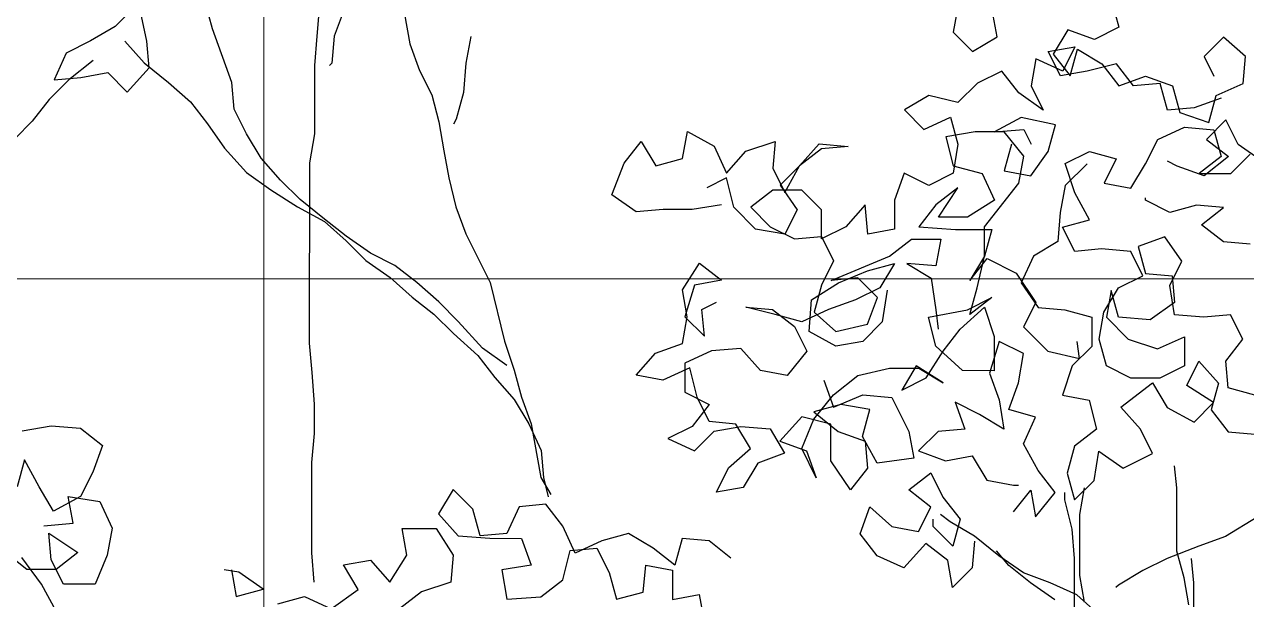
# Model space of a CAD drawing. Header units: millimetres. Extents: x 684983 to 685377, y 990360 to 990509.
# Drawn here: x 685187.835 to 685188.559, y 990423.848 to 990424.189 of the extents above; entities that cross this region are included whole.
import ezdxf

# ---------------------------------------------------------------- set-up
doc = ezdxf.new("R2010")
doc.units = ezdxf.units.MM
doc.layers.add('grid', color=8, linetype='Continuous', lineweight=9)
doc.layers.add('TEAK', color=7, linetype='Continuous')

# ---------------------------------------------------------------- blocks, each defined once
blk = doc.blocks.new('A$C25655A80')
at = {"color": 62}
for p, q in [((-0.21365, 1.84109), (-0.20982, 1.81994)), ((-0.31747, 1.83542), (-0.32613, 1.82677)), ((-0.31364, 1.82099), (-0.31651, 1.83445)), ((-0.28768, 1.82578), (-0.29055, 1.83635)), ((-0.24635, 1.82285), (-0.24537, 1.83535)), ((-0.23576, 1.83342), (-0.23962, 1.82285)), ((0.00649, 1.83512), (0.00455, 1.82455)), ((0.02186, 1.82261), (0.01994, 1.83318)), ((0.06705, 1.83699), (0.06992, 1.82641)), ((-0.32613, 1.82677), (-0.33575, 1.82101)), ((-0.28001, 1.80462), (-0.28768, 1.82578)), ((-0.24732, 1.81132), (-0.24635, 1.82285)), ((-0.23962, 1.82285), (-0.24059, 1.81227)), ((-0.18579, 1.8228), (-0.18772, 1.81223)), ((0.00455, 1.82455), (0.01224, 1.81685)), ((0.04974, 1.82547), (0.04396, 1.81586)), ((0.06031, 1.82161), (0.04974, 1.82547)), ((0.06992, 1.82641), (0.06031, 1.82161)), ((-0.33575, 1.82101), (-0.34537, 1.81622)), ((-0.32229, 1.821), (-0.31461, 1.81234)), ((-0.31269, 1.81042), (-0.31364, 1.82099)), ((-0.20982, 1.81994), (-0.20599, 1.80936)), ((0.01224, 1.81685), (0.02186, 1.82261)), ((0.04204, 1.81682), (0.05261, 1.81874)), ((0.05261, 1.81874), (0.0478, 1.80913)), ((0.11126, 1.82253), (0.10356, 1.81484)), ((0.1199, 1.81483), (0.11126, 1.82253)), ((-0.34537, 1.81622), (-0.35018, 1.80565)), ((-0.3348, 1.81332), (-0.34442, 1.80564)), ((0.03723, 1.81394), (0.0353, 1.80337)), ((0.0478, 1.80913), (0.03723, 1.81394)), ((0.04684, 1.8072), (0.04204, 1.81682)), ((0.04396, 1.81586), (0.05068, 1.8072)), ((0.05068, 1.8072), (0.05357, 1.81777)), ((0.05357, 1.81777), (0.06318, 1.812)), ((0.10356, 1.81484), (0.1074, 1.80715)), ((0.11893, 1.80426), (0.1199, 1.81483)), ((-0.33961, 1.8066), (-0.32903, 1.80851)), ((-0.32903, 1.80851), (-0.32135, 1.80081)), ((-0.32135, 1.80081), (-0.31269, 1.81042)), ((-0.31461, 1.81234), (-0.305, 1.80464)), ((-0.24734, 1.7844), (-0.24732, 1.81132)), ((-0.24059, 1.81227), (-0.24155, 1.81131)), ((-0.20599, 1.80936), (-0.20119, 1.79974)), ((-0.18772, 1.81223), (-0.18869, 1.80069)), ((0.02377, 1.80915), (0.01415, 1.80435)), ((0.03049, 1.80049), (0.02377, 1.80915)), ((0.05741, 1.80912), (0.04684, 1.8072)), ((0.06895, 1.81199), (0.05741, 1.80912)), ((0.06318, 1.812), (0.0699, 1.80334)), ((0.07567, 1.80333), (0.06895, 1.81199)), ((-0.34442, 1.80564), (-0.35211, 1.79796)), ((-0.35018, 1.80565), (-0.33961, 1.8066)), ((-0.305, 1.80464), (-0.29636, 1.79694)), ((-0.27906, 1.79404), (-0.28001, 1.80462)), ((0.01415, 1.80435), (0.00645, 1.79667)), ((0.0353, 1.80337), (0.04009, 1.79375)), ((0.0699, 1.80334), (0.08048, 1.80717)), ((0.08625, 1.80428), (0.07567, 1.80333)), ((0.08048, 1.80717), (0.09105, 1.80332)), ((0.08912, 1.79371), (0.08625, 1.80428)), ((0.10835, 1.79946), (0.11893, 1.80426)), ((-0.20119, 1.79974), (-0.19831, 1.78916)), ((-0.18869, 1.80069), (-0.19158, 1.79012)), ((-0.00508, 1.79956), (-0.0147, 1.7938)), ((0.00645, 1.79667), (-0.00508, 1.79956)), ((0.04009, 1.79375), (0.03049, 1.80049)), ((0.09105, 1.80332), (0.09393, 1.79274)), ((0.10546, 1.78889), (0.10835, 1.79946)), ((-0.35211, 1.79796), (-0.35885, 1.78931)), ((-0.29636, 1.79694), (-0.28964, 1.78829)), ((-0.27426, 1.78443), (-0.27906, 1.79404)), ((-0.0147, 1.7938), (-0.00702, 1.78611)), ((0.0997, 1.79466), (0.08912, 1.79371)), ((0.11027, 1.7985), (0.0997, 1.79466)), ((-0.35885, 1.78931), (-0.36559, 1.78259)), ((-0.19831, 1.78916), (-0.1964, 1.77763)), ((-0.19158, 1.79012), (-0.19255, 1.7882)), ((-0.00702, 1.78611), (0.00356, 1.7909)), ((0.00356, 1.7909), (0.00644, 1.78033)), ((0.03144, 1.79088), (0.02086, 1.78512)), ((0.0449, 1.78798), (0.03144, 1.79088)), ((0.09393, 1.79274), (0.10546, 1.78889)), ((0.11219, 1.78984), (0.10449, 1.78216)), ((0.11699, 1.78022), (0.11219, 1.78984)), ((-0.28964, 1.78829), (-0.28292, 1.77867)), ((-0.2685, 1.77481), (-0.27426, 1.78443)), ((-0.24928, 1.77287), (-0.24734, 1.7844)), ((-0.1022, 1.77466), (-0.10026, 1.78523)), ((-0.10026, 1.78523), (-0.08969, 1.77945)), ((0.01317, 1.78513), (0.00163, 1.78321)), ((0.02471, 1.78512), (0.01317, 1.78513)), ((0.02086, 1.78512), (0.0324, 1.78607)), ((0.03239, 1.7755), (0.02471, 1.78512)), ((0.0324, 1.78607), (0.03528, 1.7803)), ((0.042, 1.77741), (0.0449, 1.78798)), ((0.08526, 1.78218), (0.09584, 1.78697)), ((0.09584, 1.78697), (0.10738, 1.786)), ((0.10738, 1.786), (0.11025, 1.77542)), ((-0.12527, 1.77276), (-0.11853, 1.7814)), ((-0.11853, 1.7814), (-0.11277, 1.77178)), ((-0.08969, 1.77945), (-0.0849, 1.76887)), ((-0.0772, 1.77752), (-0.06566, 1.78135)), ((-0.06566, 1.78135), (-0.06663, 1.77078)), ((-0.05606, 1.77173), (-0.04836, 1.78038)), ((-0.04836, 1.78038), (-0.03682, 1.7794)), ((-0.03682, 1.7794), (-0.0474, 1.77845)), ((0.00163, 1.78321), (0.00451, 1.77168)), ((0.00644, 1.78033), (0.0045, 1.76879)), ((0.02758, 1.78031), (0.02469, 1.76973)), ((0.08045, 1.77257), (0.08526, 1.78218)), ((0.10449, 1.78216), (0.11314, 1.77542)), ((0.12659, 1.77349), (0.11699, 1.78022)), ((-0.28292, 1.77867), (-0.27427, 1.76905)), ((-0.26082, 1.76615), (-0.2685, 1.77481)), ((-0.1964, 1.77763), (-0.19449, 1.76705)), ((-0.11277, 1.77178), (-0.1022, 1.77466)), ((-0.0849, 1.76887), (-0.0772, 1.77752)), ((-0.0474, 1.77845), (-0.05606, 1.77173)), ((0.03045, 1.76492), (0.03239, 1.7755)), ((0.03526, 1.7678), (0.042, 1.77741)), ((0.04873, 1.7726), (0.05834, 1.77739)), ((0.05834, 1.77739), (0.06892, 1.7745)), ((0.06892, 1.7745), (0.0641, 1.76489)), ((0.11025, 1.77542), (0.10159, 1.7687)), ((0.11314, 1.77542), (0.10352, 1.76774)), ((0.11409, 1.76869), (0.12179, 1.77637)), ((-0.24934, 1.70173), (-0.24928, 1.77287)), ((-0.13009, 1.76026), (-0.12527, 1.77276)), ((-0.06663, 1.77078), (-0.06183, 1.76116)), ((-0.05606, 1.77173), (-0.06375, 1.76405)), ((-0.06183, 1.76116), (-0.05606, 1.77173)), ((0.00451, 1.77168), (0.01604, 1.76878)), ((0.02469, 1.76973), (0.03526, 1.7678)), ((0.05738, 1.77259), (0.04872, 1.76394)), ((0.05256, 1.76106), (0.04873, 1.7726)), ((0.07467, 1.76296), (0.08045, 1.77257)), ((0.09295, 1.77159), (0.0891, 1.77352)), ((0.10352, 1.76774), (0.09295, 1.77159)), ((-0.27427, 1.76905), (-0.26467, 1.76231)), ((-0.25314, 1.75845), (-0.26082, 1.76615)), ((-0.19449, 1.76705), (-0.19161, 1.75551)), ((-0.0849, 1.76695), (-0.09259, 1.76311)), ((-0.08203, 1.75541), (-0.0849, 1.76695)), ((-0.01472, 1.76881), (-0.01858, 1.75824)), ((-0.00511, 1.76399), (-0.01472, 1.76881)), ((0.0045, 1.76879), (-0.00511, 1.76399)), ((0.01604, 1.76878), (0.02084, 1.7582)), ((0.01698, 1.74763), (0.03045, 1.76492)), ((0.0641, 1.76489), (0.07467, 1.76296)), ((0.10159, 1.7687), (0.11409, 1.76869)), ((-0.26467, 1.76231), (-0.2541, 1.75557)), ((-0.12048, 1.75353), (-0.13009, 1.76026)), ((-0.06664, 1.76213), (-0.0753, 1.75541)), ((-0.0551, 1.76212), (-0.06664, 1.76213)), ((-0.06375, 1.76405), (-0.05703, 1.75443)), ((-0.04742, 1.75442), (-0.0551, 1.76212)), ((0.00642, 1.76302), (-0.00224, 1.7563)), ((-0.00128, 1.75149), (0.00642, 1.76302)), ((0.04872, 1.76394), (0.04679, 1.75337)), ((0.05832, 1.75048), (0.05256, 1.76106)), ((-0.2541, 1.75557), (-0.24353, 1.74979)), ((-0.24353, 1.75075), (-0.25314, 1.75845)), ((-0.19161, 1.75551), (-0.18778, 1.74494)), ((-0.08683, 1.75638), (-0.09837, 1.75447)), ((-0.07338, 1.74675), (-0.08203, 1.75541)), ((-0.0753, 1.75541), (-0.06761, 1.74771)), ((-0.03012, 1.75633), (-0.03781, 1.74768)), ((-0.02916, 1.74479), (-0.03012, 1.75633)), ((-0.01858, 1.75824), (-0.01859, 1.7467)), ((-0.00224, 1.7563), (-0.00897, 1.74766)), ((0.02084, 1.7582), (0.01025, 1.75148)), ((0.08044, 1.75815), (0.08044, 1.75911)), ((0.09004, 1.75333), (0.08044, 1.75815)), ((0.10062, 1.75621), (0.09004, 1.75333)), ((0.1112, 1.75524), (0.10062, 1.75621)), ((0.10254, 1.74851), (0.1112, 1.75524)), ((-0.23488, 1.74402), (-0.24353, 1.75075)), ((-0.10991, 1.75448), (-0.12048, 1.75353)), ((-0.09837, 1.75447), (-0.10991, 1.75448)), ((-0.05703, 1.75443), (-0.06185, 1.74482)), ((-0.04743, 1.74288), (-0.04742, 1.75442)), ((0.01025, 1.75148), (-0.00128, 1.75149)), ((0.04679, 1.75337), (0.04581, 1.74184)), ((0.04774, 1.7476), (0.05832, 1.75048)), ((-0.24353, 1.74979), (-0.23489, 1.74209)), ((-0.06185, 1.74482), (-0.07338, 1.74675)), ((-0.06761, 1.74771), (-0.05801, 1.74289)), ((-0.03781, 1.74768), (-0.04743, 1.74288)), ((-0.01859, 1.7467), (-0.02916, 1.74479)), ((-0.00897, 1.74766), (0.00544, 1.74668)), ((0.00544, 1.74668), (0.01986, 1.74667)), ((0.01697, 1.7361), (0.01698, 1.74763)), ((0.01986, 1.74667), (0.01697, 1.7361)), ((0.05254, 1.73799), (0.04774, 1.7476)), ((0.11118, 1.74178), (0.10254, 1.74851)), ((-0.23489, 1.74209), (-0.2272, 1.7344)), ((-0.22528, 1.73728), (-0.23488, 1.74402)), ((-0.18778, 1.74494), (-0.17818, 1.7257)), ((-0.05801, 1.74289), (-0.04743, 1.74385)), ((-0.04743, 1.74385), (-0.04263, 1.73423)), ((-0.02052, 1.73613), (-0.01186, 1.74285)), ((-0.01186, 1.74285), (-0.00033, 1.74284)), ((-0.00033, 1.74284), (-0.00226, 1.73227)), ((0.04581, 1.74184), (0.0362, 1.73608)), ((0.08811, 1.74372), (0.07754, 1.73989)), ((0.09483, 1.7341), (0.08811, 1.74372)), ((0.12176, 1.74081), (0.11118, 1.74178)), ((-0.21567, 1.73246), (-0.22528, 1.73728)), ((-0.0436, 1.72654), (-0.02052, 1.73613)), ((0.01697, 1.7361), (0.01119, 1.72649)), ((0.01407, 1.7236), (0.01697, 1.7361)), ((0.0362, 1.73608), (0.03138, 1.72551)), ((0.06312, 1.73894), (0.05254, 1.73799)), ((0.07465, 1.73797), (0.06312, 1.73894)), ((0.07945, 1.72835), (0.07465, 1.73797)), ((0.07754, 1.73989), (0.08041, 1.72931)), ((-0.2272, 1.7344), (-0.2176, 1.72766)), ((-0.20702, 1.72573), (-0.21567, 1.73246)), ((-0.10224, 1.72275), (-0.0955, 1.73331)), ((-0.0955, 1.73331), (-0.08686, 1.72658)), ((-0.04263, 1.73423), (-0.04745, 1.72462)), ((-0.02918, 1.73037), (-0.0186, 1.73324)), ((-0.0186, 1.73324), (-0.02438, 1.72364)), ((-0.01379, 1.73324), (-0.00419, 1.72746)), ((-0.00226, 1.73227), (-0.01379, 1.73324)), ((0.01119, 1.72649), (0.01793, 1.73513)), ((0.01793, 1.73513), (0.02946, 1.72936)), ((0.09002, 1.72449), (0.09483, 1.7341)), ((-0.2176, 1.72766), (-0.20895, 1.71996)), ((-0.08686, 1.72658), (-0.09744, 1.72467)), ((-0.03303, 1.72749), (-0.0436, 1.72654)), ((-0.04072, 1.72557), (-0.02918, 1.73037)), ((-0.02534, 1.71979), (-0.03303, 1.72749)), ((-0.00419, 1.72746), (-0.00228, 1.71496)), ((0.02946, 1.72936), (0.03714, 1.71781)), ((0.06983, 1.72355), (0.07945, 1.72835)), ((0.08041, 1.72931), (0.09098, 1.72834)), ((0.09098, 1.72834), (0.09193, 1.71776)), ((-0.19838, 1.71803), (-0.20702, 1.72573)), ((-0.17818, 1.7257), (-0.17244, 1.70262)), ((-0.10033, 1.71217), (-0.10224, 1.72275)), ((-0.09744, 1.72467), (-0.10129, 1.71217)), ((-0.0513, 1.71885), (-0.04072, 1.72557)), ((-0.04745, 1.72462), (-0.05034, 1.71405)), ((-0.02438, 1.72364), (-0.03399, 1.71884)), ((-0.02149, 1.72267), (-0.02343, 1.71018)), ((0.01118, 1.71303), (0.01407, 1.7236)), ((0.03138, 1.72551), (0.0381, 1.71589)), ((0.06405, 1.71394), (0.06983, 1.72355)), ((0.06695, 1.72259), (0.06501, 1.71202)), ((0.06982, 1.71201), (0.06695, 1.72259)), ((0.09193, 1.71296), (0.09002, 1.72449)), ((-0.20895, 1.71996), (-0.20031, 1.71322)), ((-0.19069, 1.71033), (-0.19838, 1.71803)), ((-0.09456, 1.71505), (-0.08879, 1.71793)), ((-0.05227, 1.70636), (-0.0513, 1.71885)), ((-0.03399, 1.71884), (-0.04457, 1.715)), ((-0.0292, 1.70922), (-0.02534, 1.71979)), ((0.01022, 1.71495), (0.01984, 1.71975)), ((0.01984, 1.71975), (0.01118, 1.71303)), ((0.03714, 1.71781), (0.03233, 1.7082)), ((0.09193, 1.71776), (0.08232, 1.71104)), ((-0.20031, 1.71322), (-0.19262, 1.70553)), ((-0.10226, 1.7016), (-0.10033, 1.71217)), ((-0.10129, 1.71217), (-0.09361, 1.70447)), ((-0.09361, 1.70447), (-0.09456, 1.71505)), ((-0.07726, 1.71599), (-0.06668, 1.71502)), ((-0.06572, 1.7131), (-0.07726, 1.71599)), ((-0.06668, 1.71502), (-0.05804, 1.70829)), ((-0.05515, 1.71021), (-0.06572, 1.7131)), ((-0.04457, 1.715), (-0.05515, 1.71021)), ((-0.05034, 1.71405), (-0.0417, 1.70635)), ((-0.00516, 1.71208), (0.01022, 1.71495)), ((-0.00229, 1.70055), (-0.00516, 1.71208)), ((-0.00228, 1.71496), (-0.00132, 1.70727)), ((0.00733, 1.70727), (0.01695, 1.71591)), ((0.01695, 1.71591), (0.02079, 1.70437)), ((0.0381, 1.71589), (0.04867, 1.71492)), ((0.04867, 1.71492), (0.05925, 1.71202)), ((0.05925, 1.71202), (0.05923, 1.70049)), ((0.06212, 1.70337), (0.06405, 1.71394)), ((0.06501, 1.71202), (0.07366, 1.70336)), ((0.08232, 1.71104), (0.06982, 1.71201)), ((0.10347, 1.71198), (0.09193, 1.71296)), ((0.11404, 1.71294), (0.10347, 1.71198)), ((0.11884, 1.70332), (0.11404, 1.71294)), ((-0.18109, 1.69975), (-0.19069, 1.71033)), ((-0.05804, 1.70829), (-0.05324, 1.69867)), ((-0.0417, 1.70635), (-0.0292, 1.70922)), ((-0.02343, 1.71018), (-0.03113, 1.70249)), ((0.00059, 1.69862), (0.00733, 1.70727)), ((0.03233, 1.7082), (0.04193, 1.69858)), ((-0.19262, 1.70553), (-0.18302, 1.69687)), ((-0.17244, 1.70262), (-0.1686, 1.69108)), ((-0.0417, 1.70058), (-0.05227, 1.70636)), ((-0.03113, 1.70249), (-0.0417, 1.70058)), ((0.02271, 1.70245), (0.01885, 1.68995)), ((0.02079, 1.70437), (0.02077, 1.69091)), ((0.03232, 1.69763), (0.02271, 1.70245)), ((0.05442, 1.69569), (0.05347, 1.70242)), ((0.065, 1.69279), (0.06212, 1.70337)), ((0.07366, 1.70336), (0.08519, 1.6995)), ((0.08519, 1.6995), (0.09577, 1.7043)), ((0.09577, 1.7043), (0.09576, 1.69277)), ((0.1121, 1.69467), (0.11884, 1.70332)), ((-0.24839, 1.6902), (-0.24934, 1.70173)), ((-0.17148, 1.69301), (-0.18109, 1.69975)), ((-0.12054, 1.68912), (-0.11284, 1.69776)), ((-0.11284, 1.69776), (-0.10226, 1.7016)), ((-0.09073, 1.6987), (-0.10131, 1.69391)), ((-0.07919, 1.69965), (-0.09073, 1.6987)), ((-0.07151, 1.691), (-0.07919, 1.69965)), ((-0.05324, 1.69867), (-0.06094, 1.68906)), ((-0.00615, 1.68805), (0.00059, 1.69862)), ((0.00828, 1.69092), (-0.00229, 1.70055)), ((0.03038, 1.6861), (0.03232, 1.69763)), ((0.04193, 1.69858), (0.05442, 1.69569)), ((0.05923, 1.70049), (0.05154, 1.69281)), ((-0.18302, 1.69687), (-0.1763, 1.68821)), ((-0.10131, 1.69391), (-0.10132, 1.68237)), ((-0.00999, 1.69286), (-0.01576, 1.68325)), ((0.00058, 1.68612), (-0.00999, 1.69286)), ((0.05154, 1.69281), (0.04768, 1.68127)), ((0.0746, 1.68798), (0.065, 1.69279)), ((0.09576, 1.69277), (0.08614, 1.68797)), ((0.09671, 1.68507), (0.10153, 1.69468)), ((0.10153, 1.69468), (0.10921, 1.68602)), ((0.11305, 1.6841), (0.1121, 1.69467)), ((-0.24744, 1.6777), (-0.24839, 1.6902)), ((-0.1763, 1.68821), (-0.16861, 1.67955)), ((-0.1686, 1.69108), (-0.16573, 1.68051)), ((-0.10997, 1.68719), (-0.12054, 1.68912)), ((-0.09939, 1.69198), (-0.10997, 1.68719)), ((-0.09651, 1.68044), (-0.09939, 1.69198)), ((-0.06094, 1.68906), (-0.07151, 1.691)), ((-0.04268, 1.68136), (-0.03306, 1.68904)), ((-0.03306, 1.68904), (-0.02056, 1.69191)), ((-0.02056, 1.69191), (-0.00903, 1.6919)), ((-0.01576, 1.68325), (-0.00615, 1.68805)), ((-0.00903, 1.6919), (0.00058, 1.68612)), ((0.02077, 1.69091), (0.00828, 1.69092)), ((0.01885, 1.68995), (0.02269, 1.67937)), ((0.08614, 1.68797), (0.0746, 1.68798)), ((-0.04652, 1.68713), (-0.04269, 1.67655)), ((0.02653, 1.67553), (0.03038, 1.6861)), ((0.07075, 1.67645), (0.08325, 1.68605)), ((0.08325, 1.68605), (0.08901, 1.67643)), ((0.10728, 1.67834), (0.09671, 1.68507)), ((0.10921, 1.68602), (0.10632, 1.67545)), ((0.12362, 1.6812), (0.11305, 1.6841)), ((-0.16861, 1.67955), (-0.16285, 1.66993)), ((-0.16573, 1.68051), (-0.16189, 1.66993)), ((-0.10132, 1.68237), (-0.09171, 1.67756)), ((-0.09172, 1.67083), (-0.09651, 1.68044)), ((-0.05038, 1.67175), (-0.04268, 1.68136)), ((-0.04269, 1.67655), (-0.03115, 1.68135)), ((-0.03115, 1.68135), (-0.01961, 1.68037)), ((-0.01961, 1.68037), (-0.01289, 1.66691)), ((0.00538, 1.67843), (0.00922, 1.66785)), ((0.01499, 1.67361), (0.00538, 1.67843)), ((0.02269, 1.67937), (0.0246, 1.66784)), ((0.04768, 1.68127), (0.05825, 1.67934)), ((0.05825, 1.67934), (0.06113, 1.6678)), ((0.09958, 1.67065), (0.10728, 1.67834)), ((-0.24745, 1.66616), (-0.24744, 1.6777)), ((-0.09171, 1.67756), (-0.09845, 1.66891)), ((-0.0398, 1.67751), (-0.05038, 1.67463)), ((-0.05038, 1.67463), (-0.04077, 1.66694)), ((-0.02827, 1.67558), (-0.0398, 1.67751)), ((-0.03116, 1.665), (-0.02827, 1.67558)), ((0.0246, 1.66784), (0.01499, 1.67361)), ((0.0371, 1.67263), (0.02653, 1.67553)), ((0.07843, 1.66779), (0.07075, 1.67645)), ((0.08901, 1.67643), (0.09958, 1.67065)), ((0.10632, 1.67545), (0.11304, 1.66679)), ((-0.36281, 1.66723), (-0.35127, 1.66914)), ((-0.35127, 1.66914), (-0.33974, 1.66817)), ((-0.16285, 1.66993), (-0.15806, 1.65935)), ((-0.16189, 1.66993), (-0.15807, 1.64878)), ((-0.09845, 1.66891), (-0.10807, 1.66411)), ((-0.08114, 1.66986), (-0.09172, 1.67083)), ((-0.0898, 1.66698), (-0.07922, 1.66889)), ((-0.07538, 1.66024), (-0.08114, 1.66986)), ((-0.07922, 1.66889), (-0.06769, 1.66792)), ((-0.05519, 1.67272), (-0.06385, 1.66311)), ((-0.0552, 1.66022), (-0.05038, 1.67175)), ((-0.04365, 1.66982), (-0.05519, 1.67272)), ((-0.04367, 1.6554), (-0.04365, 1.66982)), ((0.03228, 1.66206), (0.0371, 1.67263)), ((-0.33974, 1.66817), (-0.33109, 1.66143)), ((-0.24842, 1.65463), (-0.24745, 1.66616)), ((-0.10807, 1.66411), (-0.0975, 1.6593)), ((-0.0975, 1.6593), (-0.0898, 1.66698)), ((-0.06769, 1.66792), (-0.06193, 1.6583)), ((-0.04077, 1.66694), (-0.0302, 1.66308)), ((-0.0254, 1.65442), (-0.03116, 1.665)), ((-0.01289, 1.66691), (-0.01098, 1.65633)), ((-0.00136, 1.6669), (-0.00906, 1.65922)), ((0.00922, 1.66785), (-0.00136, 1.6669)), ((0.06113, 1.6678), (0.05247, 1.66108)), ((0.08323, 1.65817), (0.07843, 1.66779)), ((0.11304, 1.66679), (0.12361, 1.66582)), ((-0.33109, 1.66143), (-0.33494, 1.65086)), ((-0.15806, 1.65935), (-0.15711, 1.64878)), ((-0.08404, 1.65256), (-0.07538, 1.66024)), ((-0.06385, 1.66311), (-0.05328, 1.65926)), ((-0.04944, 1.64868), (-0.0552, 1.66022)), ((-0.05328, 1.65926), (-0.04944, 1.64868)), ((-0.0302, 1.66308), (-0.02925, 1.6525)), ((-0.00906, 1.65922), (0.00152, 1.65536)), ((0.03804, 1.65148), (0.03228, 1.66206)), ((0.05247, 1.66108), (0.04958, 1.65051)), ((0.06015, 1.64762), (0.06208, 1.65915)), ((0.06208, 1.65915), (0.07169, 1.65241)), ((-0.36186, 1.65569), (-0.36475, 1.64512)), ((-0.3561, 1.64511), (-0.36186, 1.65569)), ((-0.24846, 1.61906), (-0.24842, 1.65463)), ((-0.07251, 1.65447), (-0.07828, 1.64486)), ((-0.06193, 1.6583), (-0.07251, 1.65447)), ((-0.03599, 1.64386), (-0.04367, 1.6554)), ((-0.01098, 1.65633), (-0.0254, 1.65442)), ((0.00152, 1.65536), (0.01209, 1.65727)), ((0.01209, 1.65727), (0.01785, 1.64766)), ((0.07169, 1.65241), (0.08323, 1.65817)), ((-0.33494, 1.65086), (-0.33976, 1.64125)), ((-0.08886, 1.64295), (-0.08404, 1.65256)), ((-0.02925, 1.6525), (-0.03599, 1.64386)), ((-0.01291, 1.64384), (-0.00426, 1.65056)), ((-0.00426, 1.65056), (0.00054, 1.64094)), ((0.04476, 1.64282), (0.03804, 1.65148)), ((0.04958, 1.65051), (0.05245, 1.63993)), ((0.09283, 1.6447), (0.09188, 1.65336)), ((-0.35034, 1.6355), (-0.3561, 1.64511)), ((-0.15807, 1.64878), (-0.15423, 1.64205)), ((-0.15711, 1.64878), (-0.15519, 1.64108)), ((-0.07828, 1.64486), (-0.08886, 1.64295)), ((0.01785, 1.64766), (0.02842, 1.64572)), ((0.02842, 1.64572), (0.03035, 1.64572)), ((0.05245, 1.63993), (0.06015, 1.64762)), ((0.0563, 1.64474), (0.05437, 1.63416)), ((0.09281, 1.61971), (0.09283, 1.6447)), ((-0.33976, 1.64125), (-0.35034, 1.6355)), ((-0.34457, 1.64126), (-0.33207, 1.63932)), ((-0.34265, 1.63068), (-0.34457, 1.64126)), ((-0.19268, 1.644), (-0.19845, 1.6344)), ((-0.18499, 1.63631), (-0.19268, 1.644)), ((-0.00427, 1.6371), (-0.01291, 1.64384)), ((0.00054, 1.64094), (0.00726, 1.63228)), ((0.02841, 1.63515), (0.03515, 1.64379)), ((0.03515, 1.64379), (0.03706, 1.63322)), ((0.03706, 1.63322), (0.04476, 1.64282)), ((0.0486, 1.63994), (0.04861, 1.64282)), ((0.05148, 1.6284), (0.0486, 1.63994)), ((-0.33207, 1.63932), (-0.32727, 1.62875)), ((-0.18212, 1.62573), (-0.18499, 1.63631)), ((-0.16673, 1.63725), (-0.17155, 1.62668)), ((-0.15615, 1.6382), (-0.16673, 1.63725)), ((-0.14943, 1.62954), (-0.15615, 1.6382)), ((-0.03216, 1.62655), (-0.0283, 1.63712)), ((-0.0283, 1.63712), (-0.01966, 1.62942)), ((-0.00908, 1.62749), (-0.00427, 1.6371)), ((-0.35419, 1.62973), (-0.34265, 1.63068)), ((-0.19845, 1.6344), (-0.19077, 1.62574)), ((-0.00332, 1.62941), (-0.00331, 1.63229)), ((0.00342, 1.63133), (-0.00043, 1.63421)), ((0.01302, 1.62555), (0.00342, 1.63133)), ((0.00726, 1.63228), (0.00437, 1.62171)), ((0.05437, 1.63416), (0.05435, 1.61013)), ((0.12454, 1.63314), (0.11204, 1.62546)), ((-0.35227, 1.62685), (-0.34074, 1.61914)), ((-0.35132, 1.61627), (-0.35227, 1.62685)), ((-0.32727, 1.62875), (-0.32921, 1.61817)), ((-0.21288, 1.62864), (-0.19942, 1.62863)), ((-0.21097, 1.61806), (-0.21288, 1.62864)), ((-0.19942, 1.62863), (-0.1927, 1.61805)), ((-0.19077, 1.62574), (-0.17828, 1.62476)), ((-0.17155, 1.62668), (-0.18212, 1.62573)), ((-0.14464, 1.61896), (-0.14943, 1.62954)), ((-0.12348, 1.62664), (-0.13406, 1.62376)), ((-0.11387, 1.62086), (-0.12348, 1.62664)), ((-0.02544, 1.61789), (-0.03216, 1.62655)), ((-0.01966, 1.62942), (-0.00908, 1.62749)), ((0.00437, 1.62171), (-0.00332, 1.62941)), ((0.02263, 1.61785), (0.01302, 1.62555)), ((0.05243, 1.61686), (0.05148, 1.6284)), ((0.11204, 1.62546), (0.10146, 1.62162)), ((-0.36093, 1.61243), (-0.37054, 1.62013)), ((-0.17828, 1.62476), (-0.16578, 1.62475)), ((-0.16578, 1.62475), (-0.16194, 1.61417)), ((-0.14656, 1.61993), (-0.13598, 1.62088)), ((-0.13406, 1.62376), (-0.14464, 1.61896)), ((-0.13598, 1.62088), (-0.13118, 1.61126)), ((-0.10523, 1.61412), (-0.11387, 1.62086)), ((-0.10233, 1.62469), (-0.10523, 1.61412)), ((-0.09176, 1.62372), (-0.10233, 1.62469)), ((-0.08311, 1.61699), (-0.09176, 1.62372)), ((-0.00621, 1.62268), (-0.01487, 1.61308)), ((0.00244, 1.61595), (-0.00621, 1.62268)), ((0.01302, 1.62363), (0.01205, 1.61305)), ((0.10146, 1.62162), (0.08896, 1.61683)), ((-0.35517, 1.60666), (-0.36285, 1.61724)), ((-0.34652, 1.60665), (-0.35132, 1.61627)), ((-0.34074, 1.61914), (-0.3494, 1.61242)), ((-0.32921, 1.61817), (-0.33402, 1.60664)), ((-0.24751, 1.60752), (-0.24846, 1.61906)), ((-0.23596, 1.61424), (-0.22539, 1.61615)), ((-0.22539, 1.61615), (-0.21771, 1.6075)), ((-0.21771, 1.6075), (-0.21097, 1.61806)), ((-0.1927, 1.61805), (-0.19367, 1.60747)), ((-0.14945, 1.6084), (-0.14656, 1.61993)), ((-0.01487, 1.61308), (-0.02544, 1.61789)), ((0.00435, 1.60537), (0.00244, 1.61595)), ((0.02647, 1.614), (0.02167, 1.61977)), ((0.03224, 1.61111), (0.02263, 1.61785)), ((0.05239, 1.56976), (0.05243, 1.61686)), ((0.08896, 1.61683), (0.07934, 1.61203)), ((0.09568, 1.60913), (0.09281, 1.61971)), ((0.09952, 1.60721), (0.09857, 1.61682)), ((-0.3494, 1.61242), (-0.36093, 1.61243)), ((-0.2773, 1.6114), (-0.28307, 1.61236)), ((-0.28019, 1.61236), (-0.27827, 1.60178)), ((-0.2677, 1.60466), (-0.2773, 1.6114)), ((-0.2302, 1.60462), (-0.23596, 1.61424)), ((-0.16194, 1.61417), (-0.17348, 1.61226)), ((-0.17348, 1.61226), (-0.17157, 1.60072)), ((-0.13118, 1.61126), (-0.12831, 1.60069)), ((-0.11773, 1.60356), (-0.11676, 1.61413)), ((-0.11676, 1.61413), (-0.10619, 1.6122)), ((-0.10619, 1.6122), (-0.1062, 1.60067)), ((0.01205, 1.61305), (0.00435, 1.60537)), ((0.03512, 1.60726), (0.02647, 1.614)), ((0.04281, 1.60726), (0.03224, 1.61111)), ((0.07934, 1.61203), (0.06972, 1.60627)), ((-0.34941, 1.59608), (-0.35517, 1.60666)), ((-0.33402, 1.60664), (-0.34652, 1.60665)), ((-0.19367, 1.60747), (-0.20521, 1.60364)), ((-0.15811, 1.60167), (-0.14945, 1.6084)), ((0.04472, 1.60053), (0.03512, 1.60726)), ((0.05338, 1.60244), (0.04281, 1.60726)), ((0.05435, 1.61013), (0.05626, 1.59956)), ((0.06972, 1.60627), (0.06876, 1.60531)), ((0.09759, 1.59856), (0.09568, 1.60913)), ((0.09949, 1.57164), (0.09952, 1.60721)), ((-0.27827, 1.60178), (-0.2677, 1.60466)), ((-0.26193, 1.59889), (-0.25136, 1.60176)), ((-0.25136, 1.60176), (-0.24079, 1.59694)), ((-0.24079, 1.59694), (-0.2302, 1.60462)), ((-0.20521, 1.60364), (-0.21387, 1.59692)), ((-0.17157, 1.60072), (-0.15811, 1.60167)), ((-0.12831, 1.60069), (-0.11773, 1.60356)), ((-0.1062, 1.60067), (-0.09562, 1.60258)), ((-0.09562, 1.60258), (-0.09371, 1.592)), ((0.07067, 1.58704), (0.05338, 1.60244))]:
    blk.add_line(p, q, dxfattribs=at)
blk = doc.blocks.new('TR')
blk.add_blockref('A$C25655A80', (0.01921, 0.01485, 1.34531))

msp = doc.modelspace()

# ---------------------------------------------------------------- linework, layer by layer
at = {"layer": 'grid'}
for p, q in [((685187.9771, 990509.15479), (685187.9771, 990370.8996)), ((685221.15913, 990424.03806), (685118.72704, 990424.03806))]:
    msp.add_line(p, q, dxfattribs=at)

# ---------------------------------------------------------------- block references
at = {"layer": 'TEAK', "xscale": 1.5, "yscale": 1.5, "zscale": 1.5}
msp.add_blockref('TR', (685188.34947, 990421.425, 97.8), dxfattribs=at)

doc.saveas('drawing.dxf')
